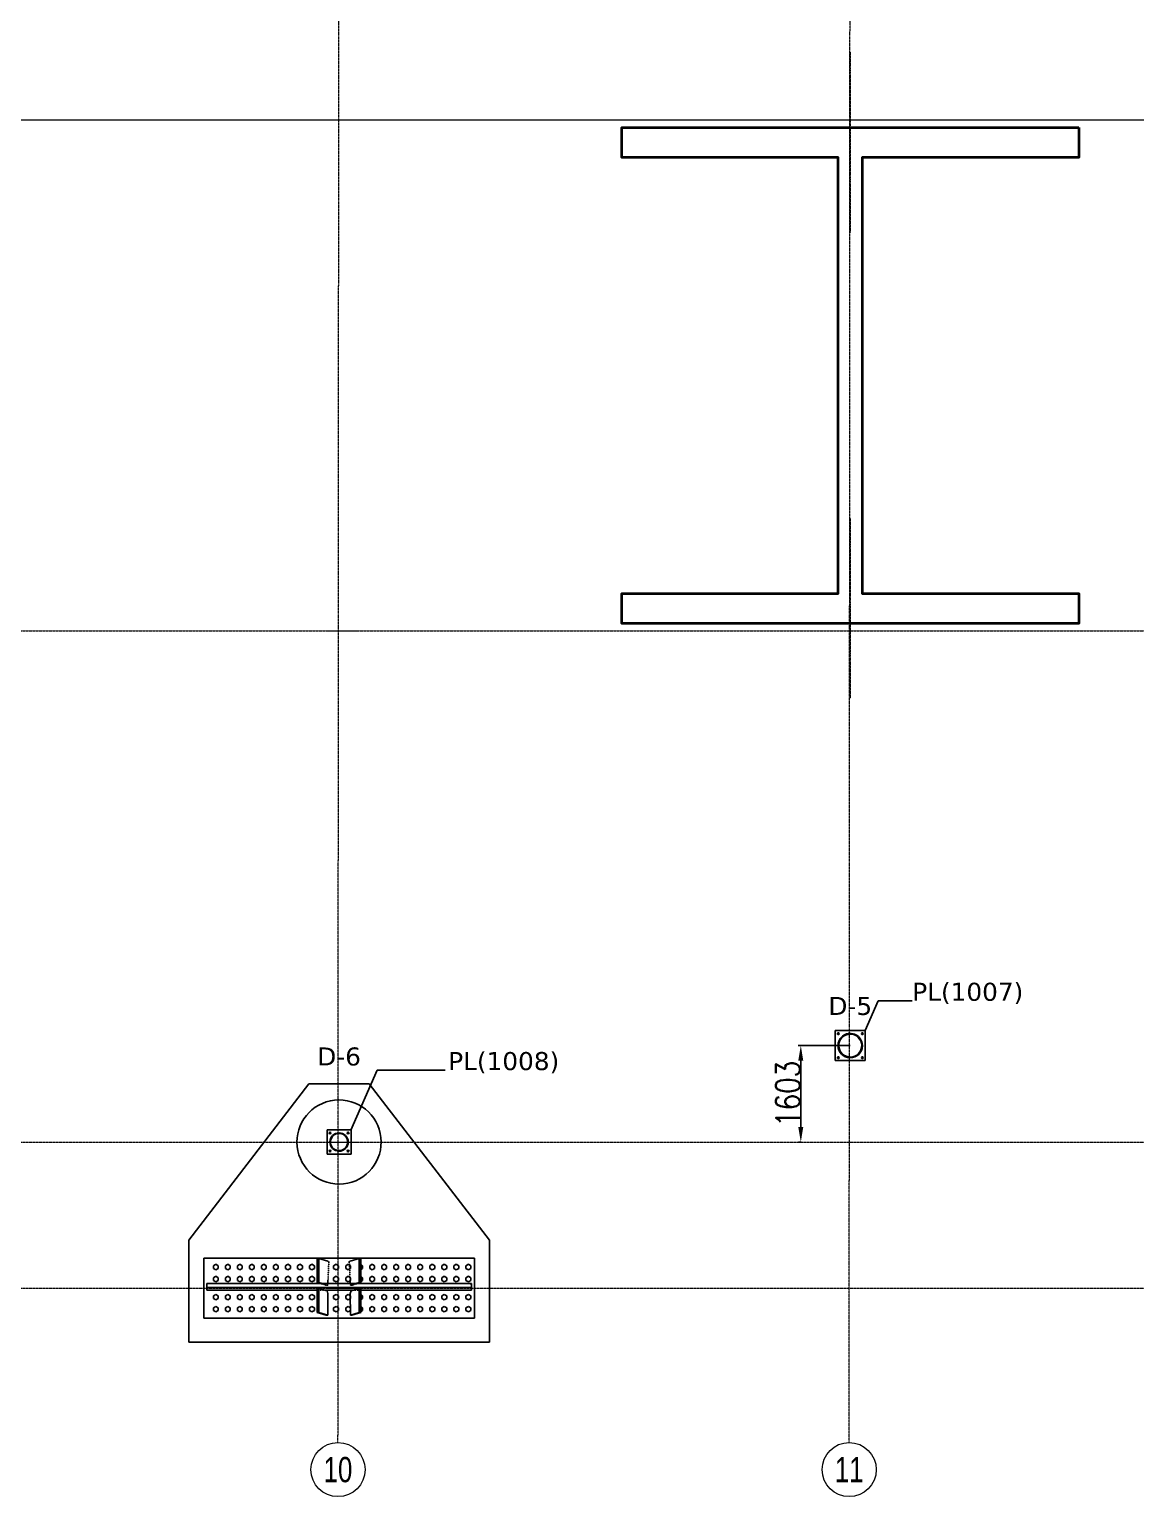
# Model space of a CAD drawing. Header units: millimetres. Extents: x 1541 to 289025, y -12015 to 47026.
# Drawn here: x 226915 to 245311, y 9007 to 33411 of the extents above; entities that cross this region are included whole.
import ezdxf
from ezdxf.enums import TextEntityAlignment as Align

# ---------------------------------------------------------------- set-up
doc = ezdxf.new("R2010")
doc.units = ezdxf.units.MM
doc.header["$LTSCALE"] = 0.1
for name, pattern in [('DXK_LINE_DOT2', [3.9198, 1.9599, -1.9599]), ('DXK_LINE_DOT3', [5.9187, 2.979, -0.9799, 0.9799, -0.9799]), ('Grid Line', [3.33375, 1.905, -0.47625, 0.47625, -0.47625])]:
    doc.linetypes.add(name, pattern=pattern)
doc.layers.get('0').update_dxf_attribs({"color": 255})
for name, color, linetype in [('COTAS', 8, 'Continuous'), ('PLATINAS', 5, 'Continuous'), ('TEXTO GENERAL', 3, 'Continuous')]:
    doc.layers.add(name, color=color, linetype=linetype)
for name, color, linetype, lineweight in [('E_EJES', 8, 'Continuous', 9), ('E_EJES-1', 8, 'Grid Line', 9), ('E_MUROS-1', 2, 'Continuous', 35)]:
    doc.layers.add(name, color=color, linetype=linetype, lineweight=lineweight)
doc.styles.add('CNI_COTAS', font='romans.shx', dxfattribs={"width": 0.8})
doc.styles.add('Swis721 LtCn BT_1', font='swisscl.ttf', dxfattribs={"height": 0.42})
doc.styles.add('TEXTO GENERAL', font='verdana.ttf', dxfattribs={"height": 0.9})
doc.dimstyles.new('1.3', dxfattribs={"dimscale": 0, "dimtxt": 50, "dimasz": 30, "dimexe": 4, "dimexo": 4, "dimgap": 9, "dimtad": 1, "dimdec": 0, "dimzin": 4, "dimdsep": 46, "dimtxsty": 'CNI_COTAS', "dimcen": 0, "dimclrd": 256, "dimclrt": 3, "dimadec": 0, "dimazin": 0, "dimtfac": 1, "dimtdec": 0, "dimtmove": 2, "dimatfit": 0, "dimfxl": 0.05, "dimtolj": 1, "dimtzin": 0, "dimarcsym": 0})
doc.dimstyles.new('1.5', dxfattribs={"dimscale": 0, "dimtxt": 400, "dimasz": 250, "dimexe": 4, "dimexo": 4, "dimgap": 15, "dimtad": 1, "dimdec": 0, "dimzin": 4, "dimdsep": 46, "dimtxsty": 'CNI_COTAS', "dimcen": 0, "dimclrd": 256, "dimclrt": 3, "dimadec": 0, "dimazin": 0, "dimtfac": 1, "dimtdec": 0, "dimtmove": 2, "dimatfit": 0, "dimfxl": 0.05, "dimtolj": 1, "dimtzin": 0, "dimarcsym": 0})

# ---------------------------------------------------------------- blocks, each defined once
blk = doc.blocks.new('Grid - CNI_NOMBRE EJES-372759-_26_00m_LOC COLUMNAS Y MUROS PISO 7')
at = {"layer": 'E_EJES'}
blk.add_circle((0, 0), 0.003, dxfattribs=at)
blk = doc.blocks.new('*D862')
at = {"layer": 'COTAS', "color": 0, "lineweight": -2, "transparency": 16777216}
for p, q in [((239704, 16509), (239747, 16509)), ((239704, 14905), (239747, 14905))]:
    blk.add_line(p, q, dxfattribs=at)
at = {"layer": 'COTAS', "lineweight": -2, "transparency": 16777216}
blk.add_line((239743, 16259), (239743, 15155), dxfattribs=at)
at = {"layer": 'COTAS', "transparency": 16777216}
for points in [[(239701, 16259), (239784, 16259), (239743, 16509)], [(239701, 15155), (239784, 15155), (239743, 14905)]]:
    blk.add_solid(points, dxfattribs=at)
at = {"layer": 'Defpoints', "color": 0, "transparency": 16777216}
for p in [(239700, 16509), (239700, 14905), (239743, 14905)]:
    blk.add_point(p, dxfattribs=at)
at = {"layer": 'COTAS', "color": 3, "transparency": 16777216, "insert": (239528, 15707), "char_height": 400, "attachment_point": 5, "rotation": 90, "style": 'CNI_COTAS'}
blk.add_mtext('\\A1;1603', dxfattribs=at)

msp = doc.modelspace()

# ---------------------------------------------------------------- linework, layer by layer
at = {"color": 7, "linetype": 'DXK_LINE_DOT3'}
for p, q in [((240565.1, 30030.5), (240565.1, 33030.5)), ((240565.2, 22280.5), (240565.2, 25280.5))]:
    msp.add_line(p, q, dxfattribs=at)
at = {"color": 7, "linetype": 'Continuous'}
for p, q in [((240349.4, 16708.7), (240357.1, 16722.2)), ((240357.1, 16695.2), (240349.4, 16708.7)), ((240357.1, 16722.2), (240372.7, 16722.2)), ((240372.7, 16695.2), (240357.1, 16695.2)), ((240372.7, 16722.2), (240380.5, 16708.7)), ((240380.5, 16708.7), (240372.7, 16695.2)), ((240749.4, 16708.7), (240757.1, 16722.2)), ((240757.1, 16695.2), (240749.4, 16708.7)), ((240757.1, 16722.2), (240772.7, 16722.2)), ((240772.7, 16695.2), (240757.1, 16695.2)), ((240772.7, 16722.2), (240780.5, 16708.7)), ((240780.5, 16708.7), (240772.7, 16695.2)), ((240349.4, 16308.7), (240357.1, 16322.2)), ((240357.1, 16295.2), (240349.4, 16308.7)), ((240357.1, 16322.2), (240372.7, 16322.2)), ((240372.7, 16295.2), (240357.1, 16295.2)), ((240372.7, 16322.2), (240380.5, 16308.7)), ((240380.5, 16308.7), (240372.7, 16295.2)), ((240749.4, 16308.7), (240757.1, 16322.2)), ((240757.1, 16295.2), (240749.4, 16308.7)), ((240757.1, 16322.2), (240772.7, 16322.2)), ((240772.7, 16295.2), (240757.1, 16295.2)), ((240772.7, 16322.2), (240780.5, 16308.7)), ((240780.5, 16308.7), (240772.7, 16295.2)), ((231899.4, 15055.4), (231907.1, 15068.9)), ((231907.1, 15041.9), (231899.4, 15055.4)), ((231907.1, 15068.9), (231922.7, 15068.9)), ((231922.7, 15041.9), (231907.1, 15041.9)), ((231922.7, 15068.9), (231930.5, 15055.4)), ((231930.5, 15055.4), (231922.7, 15041.9)), ((232199.4, 15055.4), (232207.1, 15068.9)), ((232207.1, 15041.9), (232199.4, 15055.4)), ((232207.1, 15068.9), (232222.7, 15068.9)), ((232222.7, 15041.9), (232207.1, 15041.9)), ((232222.7, 15068.9), (232230.5, 15055.4)), ((232230.5, 15055.4), (232222.7, 15041.9)), ((231899.4, 14755.4), (231907.1, 14768.9)), ((231907.1, 14741.9), (231899.4, 14755.4)), ((231907.1, 14768.9), (231922.7, 14768.9)), ((231922.7, 14741.9), (231907.1, 14741.9)), ((231922.7, 14768.9), (231930.5, 14755.4)), ((231930.5, 14755.4), (231922.7, 14741.9)), ((232199.4, 14755.4), (232207.1, 14768.9)), ((232207.1, 14741.9), (232199.4, 14755.4)), ((232207.1, 14768.9), (232222.7, 14768.9)), ((232222.7, 14741.9), (232207.1, 14741.9)), ((232222.7, 14768.9), (232230.5, 14755.4)), ((232230.5, 14755.4), (232222.7, 14741.9))]:
    msp.add_line(p, q, dxfattribs=at)
at = {"color": 8, "linetype": 'Continuous'}
for p, q in [((229565.1, 13275.4), (231564.9, 15872.4)), ((231564.9, 15872.4), (232564.9, 15872.4)), ((232564.9, 15872.4), (234564.7, 13275.4)), ((229565.1, 11575.4), (229565.1, 13275.4)), ((234564.7, 13275.4), (234564.7, 11575.4)), ((229814.9, 11975.4), (229814.9, 12975.4)), ((229814.9, 12975.4), (234314.9, 12975.4)), ((231702.9, 12568.4), (231702.9, 12969.9)), ((231702.9, 12969.9), (231729, 12969.3)), ((231880.8, 12923.9), (231729, 12969.3)), ((231729, 12567.7), (231729, 12969.3)), ((232400.8, 12969.3), (232249.1, 12923.9)), ((232400.8, 12969.3), (232427, 12969.9)), ((232400.8, 12567.7), (232400.8, 12969.3)), ((232427, 12568.4), (232427, 12969.9)), ((234314.9, 12975.4), (234314.9, 11975.4)), ((229974.9, 12848.5), (230014.9, 12871.6)), ((229974.9, 12802.3), (229974.9, 12848.5)), ((230014.9, 12779.2), (229974.9, 12802.3)), ((230014.9, 12871.6), (230054.9, 12848.5)), ((230054.9, 12802.3), (230014.9, 12779.2)), ((230054.9, 12848.5), (230054.9, 12802.3)), ((230174.9, 12848.5), (230214.9, 12871.6)), ((230174.9, 12802.3), (230174.9, 12848.5)), ((230214.9, 12779.2), (230174.9, 12802.3)), ((230214.9, 12871.6), (230254.9, 12848.5)), ((230254.9, 12802.3), (230214.9, 12779.2)), ((230254.9, 12848.5), (230254.9, 12802.3)), ((230374.9, 12848.5), (230414.9, 12871.6)), ((230374.9, 12802.3), (230374.9, 12848.5)), ((230414.9, 12779.2), (230374.9, 12802.3)), ((230414.9, 12871.6), (230454.9, 12848.5)), ((230454.9, 12802.3), (230414.9, 12779.2)), ((230454.9, 12848.5), (230454.9, 12802.3)), ((230574.9, 12848.5), (230614.9, 12871.6)), ((230574.9, 12802.3), (230574.9, 12848.5)), ((230614.9, 12779.2), (230574.9, 12802.3)), ((230614.9, 12871.6), (230654.9, 12848.5)), ((230654.9, 12802.3), (230614.9, 12779.2)), ((230654.9, 12848.5), (230654.9, 12802.3)), ((230774.9, 12848.5), (230814.9, 12871.6)), ((230774.9, 12802.3), (230774.9, 12848.5)), ((230814.9, 12779.2), (230774.9, 12802.3)), ((230814.9, 12871.6), (230854.9, 12848.5)), ((230854.9, 12802.3), (230814.9, 12779.2)), ((230854.9, 12848.5), (230854.9, 12802.3)), ((230974.9, 12848.5), (231014.9, 12871.6)), ((230974.9, 12802.3), (230974.9, 12848.5)), ((231014.9, 12779.2), (230974.9, 12802.3)), ((231014.9, 12871.6), (231054.9, 12848.5)), ((231054.9, 12802.3), (231014.9, 12779.2)), ((231054.9, 12848.5), (231054.9, 12802.3)), ((231174.9, 12848.5), (231214.9, 12871.6)), ((231174.9, 12802.3), (231174.9, 12848.5)), ((231214.9, 12779.2), (231174.9, 12802.3)), ((231214.9, 12871.6), (231254.9, 12848.5)), ((231254.9, 12802.3), (231214.9, 12779.2)), ((231254.9, 12848.5), (231254.9, 12802.3)), ((231374.9, 12848.5), (231414.9, 12871.6)), ((231374.9, 12802.3), (231374.9, 12848.5)), ((231414.9, 12779.2), (231374.9, 12802.3)), ((231414.9, 12871.6), (231454.9, 12848.5)), ((231454.9, 12802.3), (231414.9, 12779.2)), ((231454.9, 12848.5), (231454.9, 12802.3)), ((231574.9, 12848.5), (231614.9, 12871.6)), ((231574.9, 12802.3), (231574.9, 12848.5)), ((231614.9, 12779.2), (231574.9, 12802.3)), ((231614.9, 12871.6), (231654.9, 12848.5)), ((231654.9, 12802.3), (231614.9, 12779.2)), ((231654.9, 12848.5), (231654.9, 12802.3)), ((231974.9, 12848.5), (232014.9, 12871.6)), ((231974.9, 12802.3), (231974.9, 12848.5)), ((232014.9, 12779.2), (231974.9, 12802.3)), ((232014.9, 12871.6), (232054.9, 12848.5)), ((232054.9, 12802.3), (232014.9, 12779.2)), ((232054.9, 12848.5), (232054.9, 12802.3)), ((232174.9, 12848.5), (232214.9, 12871.6)), ((232174.9, 12802.3), (232174.9, 12848.5)), ((232214.9, 12779.2), (232174.9, 12802.3)), ((232254.9, 12848.5), (232214.9, 12871.6)), ((232254.9, 12802.3), (232214.9, 12779.2)), ((232254.9, 12802.3), (232254.9, 12848.5)), ((232427, 12864.6), (232454.9, 12848.5)), ((232454.9, 12802.3), (232427, 12786.1)), ((232454.9, 12848.5), (232454.9, 12802.3)), ((232574.9, 12848.5), (232614.9, 12871.6)), ((232574.9, 12802.3), (232574.9, 12848.5)), ((232614.9, 12779.2), (232574.9, 12802.3)), ((232614.9, 12871.6), (232654.9, 12848.5)), ((232654.9, 12802.3), (232614.9, 12779.2)), ((232654.9, 12848.5), (232654.9, 12802.3)), ((232774.9, 12848.5), (232814.9, 12871.6)), ((232774.9, 12802.3), (232774.9, 12848.5)), ((232814.9, 12779.2), (232774.9, 12802.3)), ((232814.9, 12871.6), (232854.9, 12848.5)), ((232854.9, 12802.3), (232814.9, 12779.2)), ((232854.9, 12848.5), (232854.9, 12802.3)), ((232974.9, 12848.5), (233014.9, 12871.6)), ((232974.9, 12802.3), (232974.9, 12848.5)), ((233014.9, 12779.2), (232974.9, 12802.3)), ((233014.9, 12871.6), (233054.9, 12848.5)), ((233054.9, 12802.3), (233014.9, 12779.2)), ((233054.9, 12848.5), (233054.9, 12802.3)), ((233174.9, 12848.5), (233214.9, 12871.6)), ((233174.9, 12802.3), (233174.9, 12848.5)), ((233214.9, 12779.2), (233174.9, 12802.3)), ((233214.9, 12871.6), (233254.9, 12848.5)), ((233254.9, 12802.3), (233214.9, 12779.2)), ((233254.9, 12848.5), (233254.9, 12802.3)), ((233374.9, 12848.5), (233414.9, 12871.6)), ((233374.9, 12802.3), (233374.9, 12848.5)), ((233414.9, 12779.2), (233374.9, 12802.3)), ((233414.9, 12871.6), (233454.9, 12848.5)), ((233454.9, 12802.3), (233414.9, 12779.2)), ((233454.9, 12848.5), (233454.9, 12802.3)), ((233574.9, 12848.5), (233614.9, 12871.6)), ((233574.9, 12802.3), (233574.9, 12848.5)), ((233614.9, 12779.2), (233574.9, 12802.3)), ((233614.9, 12871.6), (233654.9, 12848.5)), ((233654.9, 12802.3), (233614.9, 12779.2)), ((233654.9, 12848.5), (233654.9, 12802.3)), ((233774.9, 12848.5), (233814.9, 12871.6)), ((233774.9, 12802.3), (233774.9, 12848.5)), ((233814.9, 12779.2), (233774.9, 12802.3)), ((233814.9, 12871.6), (233854.9, 12848.5)), ((233854.9, 12802.3), (233814.9, 12779.2)), ((233854.9, 12848.5), (233854.9, 12802.3)), ((233974.9, 12848.5), (234014.9, 12871.6)), ((233974.9, 12802.3), (233974.9, 12848.5)), ((234014.9, 12779.2), (233974.9, 12802.3)), ((234014.9, 12871.6), (234054.9, 12848.5)), ((234054.9, 12802.3), (234014.9, 12779.2)), ((234054.9, 12848.5), (234054.9, 12802.3)), ((234174.9, 12848.5), (234214.9, 12871.6)), ((234174.9, 12802.3), (234174.9, 12848.5)), ((234214.9, 12779.2), (234174.9, 12802.3)), ((234214.9, 12871.6), (234254.9, 12848.5)), ((234254.9, 12802.3), (234214.9, 12779.2)), ((234254.9, 12848.5), (234254.9, 12802.3)), ((229864.9, 12550.5), (229867.3, 12550.9)), ((229867.3, 12550.9), (229864.9, 12497)), ((229864.9, 12497), (229864.9, 12550.5)), ((229864.9, 12497), (229864.9, 12486.7)), ((229864.9, 12443.5), (229864.9, 12486.7)), ((229864.9, 12486.7), (234264.9, 12486.7)), ((234262.6, 12550.9), (229867.3, 12550.9)), ((229974.9, 12648.5), (230014.9, 12671.6)), ((229974.9, 12602.3), (229974.9, 12648.5)), ((230014.9, 12579.2), (229974.9, 12602.3)), ((230014.9, 12671.6), (230054.9, 12648.5)), ((230054.9, 12602.3), (230014.9, 12579.2)), ((230054.9, 12648.5), (230054.9, 12602.3)), ((230174.9, 12648.5), (230214.9, 12671.6)), ((230174.9, 12602.3), (230174.9, 12648.5)), ((230214.9, 12579.2), (230174.9, 12602.3)), ((230214.9, 12671.6), (230254.9, 12648.5)), ((230254.9, 12602.3), (230214.9, 12579.2)), ((230254.9, 12648.5), (230254.9, 12602.3)), ((230374.9, 12648.5), (230414.9, 12671.6)), ((230374.9, 12602.3), (230374.9, 12648.5)), ((230414.9, 12579.2), (230374.9, 12602.3)), ((230414.9, 12671.6), (230454.9, 12648.5)), ((230454.9, 12602.3), (230414.9, 12579.2)), ((230454.9, 12648.5), (230454.9, 12602.3)), ((230574.9, 12648.5), (230614.9, 12671.6)), ((230574.9, 12602.3), (230574.9, 12648.5)), ((230614.9, 12579.2), (230574.9, 12602.3)), ((230614.9, 12671.6), (230654.9, 12648.5)), ((230654.9, 12602.3), (230614.9, 12579.2)), ((230654.9, 12648.5), (230654.9, 12602.3)), ((230774.9, 12648.5), (230814.9, 12671.6)), ((230774.9, 12602.3), (230774.9, 12648.5)), ((230814.9, 12579.2), (230774.9, 12602.3)), ((230814.9, 12671.6), (230854.9, 12648.5)), ((230854.9, 12602.3), (230814.9, 12579.2)), ((230854.9, 12648.5), (230854.9, 12602.3)), ((230974.9, 12648.5), (231014.9, 12671.6)), ((230974.9, 12602.3), (230974.9, 12648.5)), ((231014.9, 12579.2), (230974.9, 12602.3)), ((231014.9, 12671.6), (231054.9, 12648.5)), ((231054.9, 12602.3), (231014.9, 12579.2)), ((231054.9, 12648.5), (231054.9, 12602.3)), ((231174.9, 12648.5), (231214.9, 12671.6)), ((231174.9, 12602.3), (231174.9, 12648.5)), ((231214.9, 12579.2), (231174.9, 12602.3)), ((231214.9, 12671.6), (231254.9, 12648.5)), ((231254.9, 12602.3), (231214.9, 12579.2)), ((231254.9, 12648.5), (231254.9, 12602.3)), ((231374.9, 12648.5), (231414.9, 12671.6)), ((231374.9, 12602.3), (231374.9, 12648.5)), ((231414.9, 12579.2), (231374.9, 12602.3)), ((231414.9, 12671.6), (231454.9, 12648.5)), ((231454.9, 12602.3), (231414.9, 12579.2)), ((231454.9, 12648.5), (231454.9, 12602.3)), ((231574.9, 12648.5), (231614.9, 12671.6)), ((231574.9, 12602.3), (231574.9, 12648.5)), ((231614.9, 12579.2), (231574.9, 12602.3)), ((231614.9, 12671.6), (231654.9, 12648.5)), ((231654.9, 12602.3), (231614.9, 12579.2)), ((231654.9, 12648.5), (231654.9, 12602.3)), ((231702.9, 12471), (231702.8, 12070.5)), ((231761.5, 12550.9), (231702.9, 12568.4)), ((231702.9, 12568.4), (231729, 12567.7)), ((231729, 12470.3), (231702.9, 12471)), ((231728.9, 12069.9), (231729, 12470.3)), ((231785.4, 12550.9), (231729, 12567.7)), ((231729, 12470.3), (231866.1, 12430.1)), ((231878.1, 12550.9), (231880.8, 12608.6)), ((231974.9, 12648.5), (232014.9, 12671.6)), ((231974.9, 12602.3), (231974.9, 12648.5)), ((232014.9, 12579.2), (231974.9, 12602.3)), ((232014.9, 12671.6), (232054.9, 12648.5)), ((232054.9, 12602.3), (232014.9, 12579.2)), ((232054.9, 12648.5), (232054.9, 12602.3)), ((232174.9, 12648.5), (232214.9, 12671.6)), ((232174.9, 12602.3), (232174.9, 12648.5)), ((232214.9, 12579.2), (232174.9, 12602.3)), ((232254.9, 12648.5), (232214.9, 12671.6)), ((232254.9, 12602.3), (232214.9, 12579.2)), ((232251.8, 12550.9), (232249.1, 12608.6)), ((232254.9, 12602.3), (232254.9, 12648.5)), ((232263.8, 12430.1), (232400.9, 12470.3)), ((232400.8, 12567.7), (232344.5, 12550.9)), ((232427, 12568.4), (232368.4, 12550.9)), ((232400.8, 12567.7), (232427, 12568.4)), ((232427, 12471), (232400.9, 12470.3)), ((232400.9, 12470.3), (232401, 12069.9)), ((232427, 12664.6), (232454.9, 12648.5)), ((232454.9, 12602.3), (232427, 12586.1)), ((232427.1, 12070.5), (232427, 12471)), ((232454.9, 12648.5), (232454.9, 12602.3)), ((232574.9, 12648.5), (232614.9, 12671.6)), ((232574.9, 12602.3), (232574.9, 12648.5)), ((232614.9, 12579.2), (232574.9, 12602.3)), ((232614.9, 12671.6), (232654.9, 12648.5)), ((232654.9, 12602.3), (232614.9, 12579.2)), ((232654.9, 12648.5), (232654.9, 12602.3)), ((232774.9, 12648.5), (232814.9, 12671.6)), ((232774.9, 12602.3), (232774.9, 12648.5)), ((232814.9, 12579.2), (232774.9, 12602.3)), ((232814.9, 12671.6), (232854.9, 12648.5)), ((232854.9, 12602.3), (232814.9, 12579.2)), ((232854.9, 12648.5), (232854.9, 12602.3)), ((232974.9, 12648.5), (233014.9, 12671.6)), ((232974.9, 12602.3), (232974.9, 12648.5)), ((233014.9, 12579.2), (232974.9, 12602.3)), ((233014.9, 12671.6), (233054.9, 12648.5)), ((233054.9, 12602.3), (233014.9, 12579.2)), ((233054.9, 12648.5), (233054.9, 12602.3)), ((233174.9, 12648.5), (233214.9, 12671.6)), ((233174.9, 12602.3), (233174.9, 12648.5)), ((233214.9, 12579.2), (233174.9, 12602.3)), ((233214.9, 12671.6), (233254.9, 12648.5)), ((233254.9, 12602.3), (233214.9, 12579.2)), ((233254.9, 12648.5), (233254.9, 12602.3)), ((233374.9, 12648.5), (233414.9, 12671.6)), ((233374.9, 12602.3), (233374.9, 12648.5)), ((233414.9, 12579.2), (233374.9, 12602.3)), ((233414.9, 12671.6), (233454.9, 12648.5)), ((233454.9, 12602.3), (233414.9, 12579.2)), ((233454.9, 12648.5), (233454.9, 12602.3)), ((233574.9, 12648.5), (233614.9, 12671.6)), ((233574.9, 12602.3), (233574.9, 12648.5)), ((233614.9, 12579.2), (233574.9, 12602.3)), ((233614.9, 12671.6), (233654.9, 12648.5)), ((233654.9, 12602.3), (233614.9, 12579.2)), ((233654.9, 12648.5), (233654.9, 12602.3)), ((233774.9, 12648.5), (233814.9, 12671.6)), ((233774.9, 12602.3), (233774.9, 12648.5)), ((233814.9, 12579.2), (233774.9, 12602.3)), ((233814.9, 12671.6), (233854.9, 12648.5)), ((233854.9, 12602.3), (233814.9, 12579.2)), ((233854.9, 12648.5), (233854.9, 12602.3)), ((233974.9, 12648.5), (234014.9, 12671.6)), ((233974.9, 12602.3), (233974.9, 12648.5)), ((234014.9, 12579.2), (233974.9, 12602.3)), ((234014.9, 12671.6), (234054.9, 12648.5)), ((234054.9, 12602.3), (234014.9, 12579.2)), ((234054.9, 12648.5), (234054.9, 12602.3)), ((234174.9, 12648.5), (234214.9, 12671.6)), ((234174.9, 12602.3), (234174.9, 12648.5)), ((234214.9, 12579.2), (234174.9, 12602.3)), ((234214.9, 12671.6), (234254.9, 12648.5)), ((234254.9, 12602.3), (234214.9, 12579.2)), ((234254.9, 12648.5), (234254.9, 12602.3)), ((234264.9, 12550.5), (234262.6, 12550.9)), ((234264.9, 12497), (234262.6, 12550.9)), ((234264.9, 12497), (234264.9, 12550.5)), ((234264.9, 12486.7), (234264.9, 12497)), ((234264.9, 12486.7), (234264.9, 12443.5)), ((231702.9, 12443.5), (229864.9, 12443.5)), ((229974.9, 12348.5), (230014.9, 12371.6)), ((229974.9, 12302.3), (229974.9, 12348.5)), ((230014.9, 12279.2), (229974.9, 12302.3)), ((230014.9, 12371.6), (230054.9, 12348.5)), ((230054.9, 12302.3), (230014.9, 12279.2)), ((230054.9, 12348.5), (230054.9, 12302.3)), ((230174.9, 12348.5), (230214.9, 12371.6)), ((230174.9, 12302.3), (230174.9, 12348.5)), ((230214.9, 12279.2), (230174.9, 12302.3)), ((230214.9, 12371.6), (230254.9, 12348.5)), ((230254.9, 12302.3), (230214.9, 12279.2)), ((230254.9, 12348.5), (230254.9, 12302.3)), ((230374.9, 12348.5), (230414.9, 12371.6)), ((230374.9, 12302.3), (230374.9, 12348.5)), ((230414.9, 12279.2), (230374.9, 12302.3)), ((230414.9, 12371.6), (230454.9, 12348.5)), ((230454.9, 12302.3), (230414.9, 12279.2)), ((230454.9, 12348.5), (230454.9, 12302.3)), ((230574.9, 12348.5), (230614.9, 12371.6)), ((230574.9, 12302.3), (230574.9, 12348.5)), ((230614.9, 12279.2), (230574.9, 12302.3)), ((230614.9, 12371.6), (230654.9, 12348.5)), ((230654.9, 12302.3), (230614.9, 12279.2)), ((230654.9, 12348.5), (230654.9, 12302.3)), ((230774.9, 12348.5), (230814.9, 12371.6)), ((230774.9, 12302.3), (230774.9, 12348.5)), ((230814.9, 12279.2), (230774.9, 12302.3)), ((230814.9, 12371.6), (230854.9, 12348.5)), ((230854.9, 12302.3), (230814.9, 12279.2)), ((230854.9, 12348.5), (230854.9, 12302.3)), ((230974.9, 12348.5), (231014.9, 12371.6)), ((230974.9, 12302.3), (230974.9, 12348.5)), ((231014.9, 12279.2), (230974.9, 12302.3)), ((231014.9, 12371.6), (231054.9, 12348.5)), ((231054.9, 12302.3), (231014.9, 12279.2)), ((231054.9, 12348.5), (231054.9, 12302.3)), ((231174.9, 12348.5), (231214.9, 12371.6)), ((231174.9, 12302.3), (231174.9, 12348.5)), ((231214.9, 12279.2), (231174.9, 12302.3)), ((231214.9, 12371.6), (231254.9, 12348.5)), ((231254.9, 12302.3), (231214.9, 12279.2)), ((231254.9, 12348.5), (231254.9, 12302.3)), ((231374.9, 12348.5), (231414.9, 12371.6)), ((231374.9, 12302.3), (231374.9, 12348.5)), ((231414.9, 12279.2), (231374.9, 12302.3)), ((231414.9, 12371.6), (231454.9, 12348.5)), ((231454.9, 12302.3), (231414.9, 12279.2)), ((231454.9, 12348.5), (231454.9, 12302.3)), ((231574.9, 12348.5), (231614.9, 12371.6)), ((231574.9, 12302.3), (231574.9, 12348.5)), ((231614.9, 12279.2), (231574.9, 12302.3)), ((231614.9, 12371.6), (231654.9, 12348.5)), ((231654.9, 12302.3), (231614.9, 12279.2)), ((231654.9, 12348.5), (231654.9, 12302.3)), ((232309.5, 12443.5), (231820.4, 12443.5)), ((231866.1, 12430.1), (231877.5, 12386.7)), ((231877.5, 12386.7), (231876.8, 12026.7)), ((231974.9, 12348.5), (232014.9, 12371.6)), ((231974.9, 12302.3), (231974.9, 12348.5)), ((232014.9, 12279.2), (231974.9, 12302.3)), ((232014.9, 12371.6), (232054.9, 12348.5)), ((232054.9, 12302.3), (232014.9, 12279.2)), ((232054.9, 12348.5), (232054.9, 12302.3)), ((232174.9, 12348.5), (232214.9, 12371.6)), ((232174.9, 12302.3), (232174.9, 12348.5)), ((232214.9, 12279.2), (232174.9, 12302.3)), ((232254.9, 12348.5), (232214.9, 12371.6)), ((232254.9, 12302.3), (232214.9, 12279.2)), ((232252.3, 12386.7), (232263.8, 12430.1)), ((232253.1, 12026.7), (232252.3, 12386.7)), ((232254.9, 12302.3), (232254.9, 12348.5)), ((234264.9, 12443.5), (232427, 12443.5)), ((232427, 12364.6), (232454.9, 12348.5)), ((232454.9, 12302.3), (232427, 12286.2)), ((232454.9, 12348.5), (232454.9, 12302.3)), ((232574.9, 12348.5), (232614.9, 12371.6)), ((232574.9, 12302.3), (232574.9, 12348.5)), ((232614.9, 12279.2), (232574.9, 12302.3)), ((232614.9, 12371.6), (232654.9, 12348.5)), ((232654.9, 12302.3), (232614.9, 12279.2)), ((232654.9, 12348.5), (232654.9, 12302.3)), ((232774.9, 12348.5), (232814.9, 12371.6)), ((232774.9, 12302.3), (232774.9, 12348.5)), ((232814.9, 12279.2), (232774.9, 12302.3)), ((232814.9, 12371.6), (232854.9, 12348.5)), ((232854.9, 12302.3), (232814.9, 12279.2)), ((232854.9, 12348.5), (232854.9, 12302.3)), ((232974.9, 12348.5), (233014.9, 12371.6)), ((232974.9, 12302.3), (232974.9, 12348.5)), ((233014.9, 12279.2), (232974.9, 12302.3)), ((233014.9, 12371.6), (233054.9, 12348.5)), ((233054.9, 12302.3), (233014.9, 12279.2)), ((233054.9, 12348.5), (233054.9, 12302.3)), ((233174.9, 12348.5), (233214.9, 12371.6)), ((233174.9, 12302.3), (233174.9, 12348.5)), ((233214.9, 12279.2), (233174.9, 12302.3)), ((233214.9, 12371.6), (233254.9, 12348.5)), ((233254.9, 12302.3), (233214.9, 12279.2)), ((233254.9, 12348.5), (233254.9, 12302.3)), ((233374.9, 12348.5), (233414.9, 12371.6)), ((233374.9, 12302.3), (233374.9, 12348.5)), ((233414.9, 12279.2), (233374.9, 12302.3)), ((233414.9, 12371.6), (233454.9, 12348.5)), ((233454.9, 12302.3), (233414.9, 12279.2)), ((233454.9, 12348.5), (233454.9, 12302.3)), ((233574.9, 12348.5), (233614.9, 12371.6)), ((233574.9, 12302.3), (233574.9, 12348.5)), ((233614.9, 12279.2), (233574.9, 12302.3)), ((233614.9, 12371.6), (233654.9, 12348.5)), ((233654.9, 12302.3), (233614.9, 12279.2)), ((233654.9, 12348.5), (233654.9, 12302.3)), ((233774.9, 12348.5), (233814.9, 12371.6)), ((233774.9, 12302.3), (233774.9, 12348.5)), ((233814.9, 12279.2), (233774.9, 12302.3)), ((233814.9, 12371.6), (233854.9, 12348.5)), ((233854.9, 12302.3), (233814.9, 12279.2)), ((233854.9, 12348.5), (233854.9, 12302.3)), ((233974.9, 12348.5), (234014.9, 12371.6)), ((233974.9, 12302.3), (233974.9, 12348.5)), ((234014.9, 12279.2), (233974.9, 12302.3)), ((234014.9, 12371.6), (234054.9, 12348.5)), ((234054.9, 12302.3), (234014.9, 12279.2)), ((234054.9, 12348.5), (234054.9, 12302.3)), ((234174.9, 12348.5), (234214.9, 12371.6)), ((234174.9, 12302.3), (234174.9, 12348.5)), ((234214.9, 12279.2), (234174.9, 12302.3)), ((234214.9, 12371.6), (234254.9, 12348.5)), ((234254.9, 12302.3), (234214.9, 12279.2)), ((234254.9, 12348.5), (234254.9, 12302.3)), ((234314.9, 11975.4), (229814.9, 11975.4)), ((229974.9, 12148.5), (230014.9, 12171.6)), ((229974.9, 12102.3), (229974.9, 12148.5)), ((230014.9, 12079.2), (229974.9, 12102.3)), ((230014.9, 12171.6), (230054.9, 12148.5)), ((230054.9, 12102.3), (230014.9, 12079.2)), ((230054.9, 12148.5), (230054.9, 12102.3)), ((230174.9, 12148.5), (230214.9, 12171.6)), ((230174.9, 12102.3), (230174.9, 12148.5)), ((230214.9, 12079.2), (230174.9, 12102.3)), ((230214.9, 12171.6), (230254.9, 12148.5)), ((230254.9, 12102.3), (230214.9, 12079.2)), ((230254.9, 12148.5), (230254.9, 12102.3)), ((230374.9, 12148.5), (230414.9, 12171.6)), ((230374.9, 12102.3), (230374.9, 12148.5)), ((230414.9, 12079.2), (230374.9, 12102.3)), ((230414.9, 12171.6), (230454.9, 12148.5)), ((230454.9, 12102.3), (230414.9, 12079.2)), ((230454.9, 12148.5), (230454.9, 12102.3)), ((230574.9, 12148.5), (230614.9, 12171.6)), ((230574.9, 12102.3), (230574.9, 12148.5)), ((230614.9, 12079.2), (230574.9, 12102.3)), ((230614.9, 12171.6), (230654.9, 12148.5)), ((230654.9, 12102.3), (230614.9, 12079.2)), ((230654.9, 12148.5), (230654.9, 12102.3)), ((230774.9, 12148.5), (230814.9, 12171.6)), ((230774.9, 12102.3), (230774.9, 12148.5)), ((230814.9, 12079.2), (230774.9, 12102.3)), ((230814.9, 12171.6), (230854.9, 12148.5)), ((230854.9, 12102.3), (230814.9, 12079.2)), ((230854.9, 12148.5), (230854.9, 12102.3)), ((230974.9, 12148.5), (231014.9, 12171.6)), ((230974.9, 12102.3), (230974.9, 12148.5)), ((231014.9, 12079.2), (230974.9, 12102.3)), ((231014.9, 12171.6), (231054.9, 12148.5)), ((231054.9, 12102.3), (231014.9, 12079.2)), ((231054.9, 12148.5), (231054.9, 12102.3)), ((231174.9, 12148.5), (231214.9, 12171.6)), ((231174.9, 12102.3), (231174.9, 12148.5)), ((231214.9, 12079.2), (231174.9, 12102.3)), ((231214.9, 12171.6), (231254.9, 12148.5)), ((231254.9, 12102.3), (231214.9, 12079.2)), ((231254.9, 12148.5), (231254.9, 12102.3)), ((231374.9, 12148.5), (231414.9, 12171.6)), ((231374.9, 12102.3), (231374.9, 12148.5)), ((231414.9, 12079.2), (231374.9, 12102.3)), ((231414.9, 12171.6), (231454.9, 12148.5)), ((231454.9, 12102.3), (231414.9, 12079.2)), ((231454.9, 12148.5), (231454.9, 12102.3)), ((231574.9, 12148.5), (231614.9, 12171.6)), ((231574.9, 12102.3), (231574.9, 12148.5)), ((231614.9, 12079.2), (231574.9, 12102.3)), ((231614.9, 12171.6), (231654.9, 12148.5)), ((231654.9, 12102.3), (231614.9, 12079.2)), ((231654.9, 12148.5), (231654.9, 12102.3)), ((231702.8, 12070.5), (231852.9, 12026.7)), ((231702.8, 12070.5), (231728.9, 12069.9)), ((231728.9, 12069.9), (231876.8, 12026.7)), ((231876.8, 12026.7), (231852.9, 12026.7)), ((231974.9, 12148.5), (232014.9, 12171.6)), ((231974.9, 12102.3), (231974.9, 12148.5)), ((232014.9, 12079.2), (231974.9, 12102.3)), ((232014.9, 12171.6), (232054.9, 12148.5)), ((232054.9, 12102.3), (232014.9, 12079.2)), ((232054.9, 12148.5), (232054.9, 12102.3)), ((232174.9, 12148.5), (232214.9, 12171.6)), ((232174.9, 12102.3), (232174.9, 12148.5)), ((232214.9, 12079.2), (232174.9, 12102.3)), ((232254.9, 12148.5), (232214.9, 12171.6)), ((232254.9, 12102.3), (232214.9, 12079.2)), ((232401, 12069.9), (232253.1, 12026.7)), ((232277, 12026.7), (232253.1, 12026.7)), ((232254.9, 12102.3), (232254.9, 12148.5)), ((232427.1, 12070.5), (232277, 12026.7)), ((232401, 12069.9), (232427.1, 12070.5)), ((232427.1, 12164.6), (232454.9, 12148.5)), ((232454.9, 12102.3), (232427.1, 12086.2)), ((232454.9, 12148.5), (232454.9, 12102.3)), ((232574.9, 12148.5), (232614.9, 12171.6)), ((232574.9, 12102.3), (232574.9, 12148.5)), ((232614.9, 12079.2), (232574.9, 12102.3)), ((232614.9, 12171.6), (232654.9, 12148.5)), ((232654.9, 12102.3), (232614.9, 12079.2)), ((232654.9, 12148.5), (232654.9, 12102.3)), ((232774.9, 12148.5), (232814.9, 12171.6)), ((232774.9, 12102.3), (232774.9, 12148.5)), ((232814.9, 12079.2), (232774.9, 12102.3)), ((232814.9, 12171.6), (232854.9, 12148.5)), ((232854.9, 12102.3), (232814.9, 12079.2)), ((232854.9, 12148.5), (232854.9, 12102.3)), ((232974.9, 12148.5), (233014.9, 12171.6)), ((232974.9, 12102.3), (232974.9, 12148.5)), ((233014.9, 12079.2), (232974.9, 12102.3)), ((233014.9, 12171.6), (233054.9, 12148.5)), ((233054.9, 12102.3), (233014.9, 12079.2)), ((233054.9, 12148.5), (233054.9, 12102.3)), ((233174.9, 12148.5), (233214.9, 12171.6)), ((233174.9, 12102.3), (233174.9, 12148.5)), ((233214.9, 12079.2), (233174.9, 12102.3)), ((233214.9, 12171.6), (233254.9, 12148.5)), ((233254.9, 12102.3), (233214.9, 12079.2)), ((233254.9, 12148.5), (233254.9, 12102.3)), ((233374.9, 12148.5), (233414.9, 12171.6)), ((233374.9, 12102.3), (233374.9, 12148.5)), ((233414.9, 12079.2), (233374.9, 12102.3)), ((233414.9, 12171.6), (233454.9, 12148.5)), ((233454.9, 12102.3), (233414.9, 12079.2)), ((233454.9, 12148.5), (233454.9, 12102.3)), ((233574.9, 12148.5), (233614.9, 12171.6)), ((233574.9, 12102.3), (233574.9, 12148.5)), ((233614.9, 12079.2), (233574.9, 12102.3)), ((233614.9, 12171.6), (233654.9, 12148.5)), ((233654.9, 12102.3), (233614.9, 12079.2)), ((233654.9, 12148.5), (233654.9, 12102.3)), ((233774.9, 12148.5), (233814.9, 12171.6)), ((233774.9, 12102.3), (233774.9, 12148.5)), ((233814.9, 12079.2), (233774.9, 12102.3)), ((233814.9, 12171.6), (233854.9, 12148.5)), ((233854.9, 12102.3), (233814.9, 12079.2)), ((233854.9, 12148.5), (233854.9, 12102.3)), ((233974.9, 12148.5), (234014.9, 12171.6)), ((233974.9, 12102.3), (233974.9, 12148.5)), ((234014.9, 12079.2), (233974.9, 12102.3)), ((234014.9, 12171.6), (234054.9, 12148.5)), ((234054.9, 12102.3), (234014.9, 12079.2)), ((234054.9, 12148.5), (234054.9, 12102.3)), ((234174.9, 12148.5), (234214.9, 12171.6)), ((234174.9, 12102.3), (234174.9, 12148.5)), ((234214.9, 12079.2), (234174.9, 12102.3)), ((234214.9, 12171.6), (234254.9, 12148.5)), ((234254.9, 12102.3), (234214.9, 12079.2)), ((234254.9, 12148.5), (234254.9, 12102.3)), ((234564.7, 11575.4), (229565.1, 11575.4))]:
    msp.add_line(p, q, dxfattribs=at)
at = {"color": 8, "linetype": 'DXK_LINE_DOT2'}
for p, q in [((229814.9, 11975.4), (229814.9, 12975.4)), ((229814.9, 12975.4), (234314.9, 12975.4)), ((234314.9, 12975.4), (234314.9, 11975.4)), ((231895.1, 12919.6), (231880.8, 12923.9)), ((231880.8, 12608.6), (231895.1, 12919.6)), ((232249.1, 12923.9), (232234.8, 12919.6)), ((232249.1, 12608.6), (232234.8, 12919.6)), ((231852.9, 12523.6), (231761.5, 12550.9)), ((231876.9, 12523.6), (231785.4, 12550.9)), ((231876.9, 12523.6), (231852.9, 12523.6)), ((231876.9, 12523.6), (231878.1, 12550.9)), ((232253, 12523.6), (232251.8, 12550.9)), ((232344.5, 12550.9), (232253, 12523.6)), ((232253, 12523.6), (232277, 12523.6)), ((232368.4, 12550.9), (232277, 12523.6)), ((231820.4, 12443.5), (231702.9, 12443.5)), ((232427, 12443.5), (232309.5, 12443.5)), ((234314.9, 11975.4), (229814.9, 11975.4))]:
    msp.add_line(p, q, dxfattribs=at)
at = {"color": 2, "linetype": 'Continuous'}
for centre, radius, start, end in [((240564.9, 16508.7), 203, 10, 190), ((240564.9, 16508.7), 191, 350, 170), ((240564.9, 16508.7), 203, 190, 10), ((240564.9, 16508.7), 191, 170, 350), ((232064.9, 14905.4), 152.5, 11.25, 191.25), ((232064.9, 14905.4), 152.5, 191.25, 11.25), ((232064.9, 14905.4), 142.5, 168.75, 348.75), ((232064.9, 14905.4), 142.5, 348.75, 168.75)]:
    msp.add_arc(centre, radius, start, end, dxfattribs=at)
at = {"color": 8, "linetype": 'Continuous'}
for start, end in [(6, 186), (186, 6)]:
    msp.add_arc((232064.9, 14905.4), 700, start, end, dxfattribs=at)
at = {"layer": 'COTAS'}
msp.add_line((240564.9, 16508.7), (239699.7, 16508.7), dxfattribs=at)
at = {"layer": 'E_EJES-1'}
for p, q in [((232047.3, 9907.2), (232068.3, 46125.6)), ((240547.3, 9907.2), (240568.3, 46125.6)), ((189723.6, 31905.4), (288125.4, 31905.4)), ((195603.6, 31905.4), (285315.9, 31905.4)), ((189723.6, 23405.4), (288125.4, 23405.4)), ((189723.6, 23405.4), (285315.9, 23405.4)), ((189723.6, 14905.4), (288125.4, 14905.4)), ((189723.6, 12475.4), (288125.4, 12475.4))]:
    msp.add_line(p, q, dxfattribs=at)
at = {"layer": 'E_MUROS-1'}
msp.add_lwpolyline([(244365.1, 31780.5), (244365.1, 31280.5), (240765.1, 31280.5), (240765.1, 24030.5), (244365.2, 24030.5), (244365.2, 23530.5), (236765.2, 23530.5), (236765.2, 24030.5), (240365.1, 24030.5), (240365.1, 31280.5), (236765.1, 31280.5), (236765.1, 31780.5)], close=True, dxfattribs=at)
at = {"layer": 'PLATINAS'}
for p, q in [((240814.9, 16758.7), (240314.9, 16758.7)), ((240314.9, 16758.7), (240314.9, 16258.7)), ((240814.9, 16758.7), (240814.9, 16258.7)), ((240814.9, 16258.7), (240314.9, 16258.7)), ((232264.9, 15105.4), (231864.9, 15105.4)), ((231864.9, 15105.4), (231864.9, 14705.4)), ((232264.9, 15105.4), (232264.9, 14705.4)), ((232264.9, 14705.4), (231864.9, 14705.4))]:
    msp.add_line(p, q, dxfattribs=at)

# ---------------------------------------------------------------- block references
at = {"layer": 'E_EJES', "xscale": 150000.000000001, "yscale": 150000.000000001, "zscale": 150000.000000001}
for p in [(232047.3, 9457.2), (240547.3, 9457.2)]:
    msp.add_blockref('Grid - CNI_NOMBRE EJES-372759-_26_00m_LOC COLUMNAS Y MUROS PISO 7', p, dxfattribs=at)

# ---------------------------------------------------------------- texts
at = {"layer": 'E_EJES', "style": 'Swis721 LtCn BT_1'}
for s, p in [('10', (232047.3, 9457.2)), ('11', (240547.3, 9457.2))]:
    msp.add_text(s, height=420, dxfattribs=at).set_placement(p, align=Align.MIDDLE_CENTER)
at = {"layer": 'TEXTO GENERAL', "color": 3, "style": 'TEXTO GENERAL'}
for s, p in [('PL(1007)', (241596.4, 17253.9)), ('PL(1008)', (233880, 16101.4))]:
    msp.add_text(s, height=300, dxfattribs=at).set_placement(p)
for s, p in [('D-5', (240564.9, 17168.8)), ('D-6', (232065.1, 16328.2))]:
    msp.add_text(s, height=300, dxfattribs=at).set_placement(p, align=Align.MIDDLE_CENTER)

# ---------------------------------------------------------------- dimensions: what is measured, and where the dimension line sits
at = {"layer": 'COTAS'}
dim = msp.add_linear_dim(base=(239742.7, 14905.4), p1=(239699.7, 16508.7), p2=(239699.7, 14905.4), angle=90, dimstyle='1.5', override={"dimscale": 1}, dxfattribs=at)
dim.commit()
dim.dimension.update_dxf_attribs({"geometry": '*D862', "text_midpoint": (239527.7, 15707)})

# ---------------------------------------------------------------- leaders
for points in [[(240814.9, 16758.7), (241031.3, 17253.5), (241596.4, 17253.9)], [(232262.5, 15099.9), (232700.1, 16100.6), (233830.2, 16101.4)]]:
    msp.add_leader(points, dimstyle='1.3', override={"dimscale": 1}, dxfattribs=at)

doc.saveas('drawing.dxf')
